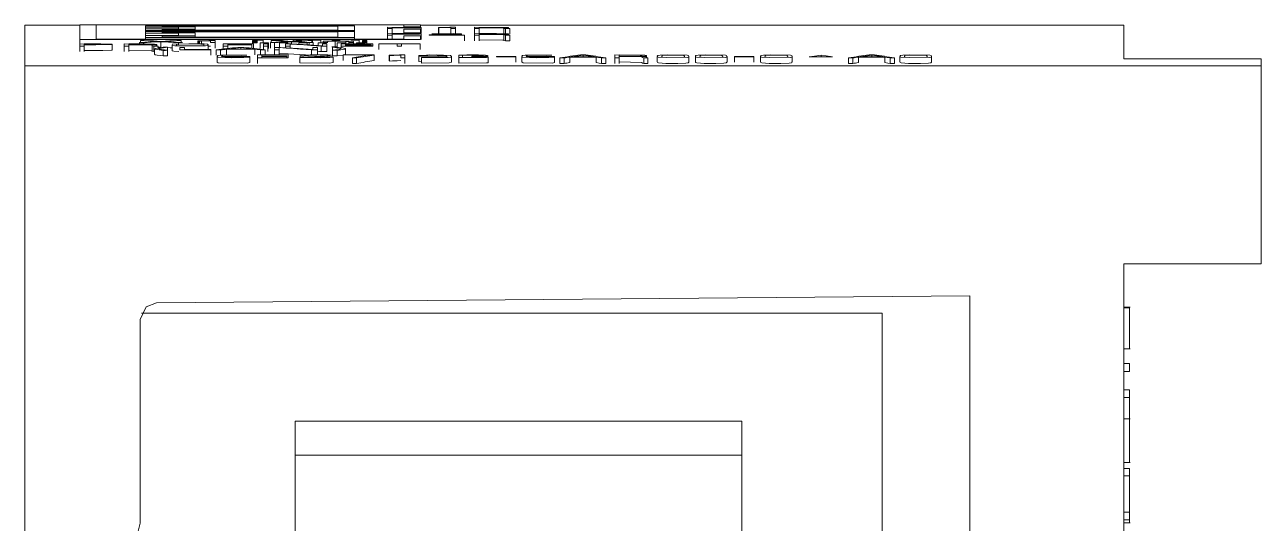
# Model space of a CAD drawing. Header units: millimetres. Extents: x 0 to 420, y 0 to 297.
# Drawn here: x 71.94 to 94.44, y 253 to 262.07 of the extents above; entities that cross this region are included whole.
import ezdxf

# ---------------------------------------------------------------- set-up
doc = ezdxf.new("R2010")
doc.units = ezdxf.units.MM
doc.layers.add('1', color=7, linetype='Continuous')

msp = doc.modelspace()

# ---------------------------------------------------------------- linework, layer by layer
at = {"layer": '1', "color": 7, "linetype": 'Continuous', "lineweight": 13}
for p, q in [((71.93505, 262.060062), (71.93505, 261.31967)), ((72.935362, 262.060062), (71.93505, 262.060062)), ((72.935298, 262.069394), (79.135298, 262.069394)), ((72.935298, 261.79936), (72.935298, 262.069394)), ((73.235298, 262.064669), (73.235298, 261.808603)), ((78.835298, 262.064669), (73.235298, 262.064669)), ((77.93505, 262.049092), (74.13505, 262.049092)), ((74.13505, 262.049092), (74.13505, 262.024664)), ((74.13505, 262.024664), (74.13505, 261.994673)), ((74.13505, 262.024664), (74.73505, 262.024664)), ((74.73505, 261.994674), (74.13505, 261.994674)), ((74.13505, 261.96512), (74.13505, 261.994673)), ((74.13505, 261.96512), (77.93505, 261.96512)), ((74.13505, 261.946461), (74.13505, 261.96512)), ((77.93505, 261.946461), (74.13505, 261.946461)), ((74.13505, 261.946461), (74.13505, 261.913041)), ((74.13505, 261.913041), (74.73505, 261.913041)), ((74.13505, 261.873061), (74.13505, 261.913041)), ((74.43505, 262.043873), (74.43505, 262.030302)), ((77.63505, 262.043873), (74.43505, 262.043873)), ((74.43505, 262.030302), (75.03505, 262.030302)), ((74.43505, 261.988316), (74.43505, 261.971897)), ((75.03505, 261.988316), (74.43505, 261.988316)), ((74.43505, 261.971897), (77.63505, 261.971897)), ((74.43505, 261.939244), (74.43505, 261.920678)), ((77.63505, 261.939244), (74.43505, 261.939244)), ((74.43505, 261.920678), (75.03505, 261.920678)), ((74.73505, 262.024664), (74.73505, 261.994674)), ((74.73505, 261.913041), (74.73505, 261.873061)), ((75.03505, 262.030302), (75.03505, 261.988316)), ((75.03505, 261.988316), (75.03505, 261.971897)), ((75.03505, 261.920678), (75.03505, 261.864705)), ((77.63505, 261.971897), (77.63505, 262.043873)), ((77.63505, 261.843291), (77.63505, 261.939244)), ((77.93505, 261.96512), (77.93505, 262.049092)), ((77.93505, 261.946461), (77.93505, 261.96512)), ((77.93505, 261.834516), (77.93505, 261.946461)), ((78.53505, 262.022554), (78.53505, 261.998618)), ((78.53505, 261.998618), (78.53505, 261.91016)), ((78.53505, 261.998618), (78.619932, 261.998618)), ((78.53505, 261.910158), (78.53505, 261.878225)), ((78.619932, 262.0123), (78.619932, 262.020924)), ((78.619932, 261.998618), (78.619932, 262.01061)), ((78.619932, 261.998618), (78.619932, 261.907963)), ((78.619932, 261.896399), (78.619932, 261.907963)), ((78.835298, 262.031962), (78.835298, 262.064669)), ((79.135298, 262.031962), (78.835298, 262.031962)), ((78.835298, 261.922898), (78.835298, 261.988079)), ((78.835298, 261.988079), (79.135298, 261.988079)), ((79.135298, 261.922898), (78.835298, 261.922898)), ((79.135298, 262.069394), (79.135298, 262.031962)), ((79.135298, 261.988079), (79.135298, 261.922898)), ((91.93505, 262.060062), (79.135362, 262.060062)), ((79.150837, 261.916521), (79.150837, 262.016496)), ((79.150837, 261.802042), (79.150837, 261.902014)), ((79.415493, 261.905324), (79.415493, 261.880501)), ((79.466872, 262.018419), (79.466872, 261.918447)), ((79.472082, 262.016693), (79.472082, 261.91672)), ((79.77333, 262.022427), (79.668475, 262.022427)), ((79.690112, 262.020443), (79.690112, 261.998583)), ((79.690112, 261.998583), (79.690112, 261.898611)), ((79.690112, 261.998583), (79.77333, 261.998583)), ((79.77333, 261.998583), (79.77333, 262.022427)), ((79.77333, 261.998583), (79.77333, 261.898611)), ((79.884843, 261.880501), (79.884843, 261.902778)), ((80.12118, 262.022554), (80.12118, 261.998618)), ((80.12118, 261.998618), (80.12118, 261.91016)), ((80.12118, 261.998618), (80.206062, 261.998618)), ((80.12118, 261.910158), (80.12118, 261.878225)), ((80.206062, 262.012333), (80.206062, 262.020924)), ((80.206062, 261.998618), (80.206062, 262.010643)), ((80.206062, 261.998618), (80.206062, 261.907963)), ((80.206062, 261.896443), (80.206062, 261.907963)), ((80.650418, 262.002263), (80.650418, 261.902295)), ((80.683732, 261.998445), (80.683732, 261.898473)), ((80.735545, 262.00192), (80.735545, 262.004066)), ((80.736999, 262.001763), (80.736999, 262.016553)), ((80.736999, 261.882387), (80.736999, 261.90209)), ((80.761957, 261.999066), (80.761957, 261.899094)), ((91.93505, 262.060062), (91.93505, 261.447054)), ((72.935298, 261.79936), (72.935298, 261.699386)), ((79.135298, 261.79936), (72.935298, 261.79936)), ((72.937751, 261.722698), (72.937751, 261.680766)), ((72.937751, 261.680766), (72.937751, 261.580826)), ((72.937751, 261.680766), (73.019238, 261.680766)), ((73.019238, 261.704556), (73.019238, 261.719795)), ((73.019238, 261.680766), (73.019238, 261.701594)), ((73.019238, 261.680766), (73.019238, 261.580826)), ((73.235298, 261.808603), (78.835298, 261.808603)), ((73.528953, 261.612003), (73.528953, 261.711944)), ((73.746229, 261.722698), (73.746229, 261.680766)), ((73.746229, 261.680766), (73.827715, 261.680766)), ((73.746229, 261.680766), (73.746229, 261.580826)), ((73.827715, 261.704614), (73.827715, 261.719795)), ((73.827715, 261.680766), (73.827715, 261.701652)), ((73.827715, 261.680766), (73.827715, 261.580826)), ((74.026026, 261.743921), (74.026026, 261.722659)), ((74.039438, 261.781526), (74.039438, 261.744704)), ((74.099179, 261.742529), (74.099179, 261.722263)), ((74.73505, 261.873061), (74.13505, 261.873061)), ((74.13505, 261.873061), (74.13505, 261.834516)), ((74.13505, 261.834516), (74.13505, 261.808601)), ((74.13505, 261.834516), (77.93505, 261.834516)), ((74.25429, 261.687095), (74.25429, 261.587155)), ((74.286279, 261.680469), (74.286279, 261.580529)), ((74.336048, 261.686374), (74.336048, 261.690228)), ((74.337245, 261.686145), (74.337245, 261.712061)), ((74.361374, 261.681539), (74.361374, 261.631413)), ((74.412209, 261.760721), (74.412209, 261.66078)), ((74.43505, 261.864705), (74.43505, 261.843291)), ((75.03505, 261.864705), (74.43505, 261.864705)), ((74.43505, 261.843291), (77.63505, 261.843291)), ((74.615012, 261.696853), (74.615012, 261.596924)), ((74.73164, 261.742529), (74.73164, 261.701603)), ((74.780103, 261.781526), (74.780103, 261.745347)), ((75.03505, 261.864705), (75.03505, 261.843291)), ((75.084599, 261.775203), (75.084599, 261.721807)), ((75.094657, 261.775311), (75.094657, 261.721661)), ((75.099839, 261.772591), (75.099839, 261.721585)), ((75.117213, 261.772699), (75.117213, 261.721334)), ((75.15135, 261.773414), (75.15135, 261.720327)), ((75.191766, 261.706542), (75.191766, 261.701133)), ((75.275213, 261.615469), (75.275213, 261.709021)), ((75.296131, 261.782059), (75.400982, 261.782059)), ((75.317771, 261.743149), (75.317771, 261.77877)), ((75.400982, 261.743149), (75.317771, 261.743149)), ((75.400982, 261.782059), (75.400982, 261.743149)), ((75.400982, 261.743149), (75.400982, 261.643209)), ((75.548525, 261.722698), (76.096564, 261.722698)), ((75.548525, 261.680885), (75.548525, 261.722698)), ((75.548525, 261.680885), (75.548525, 261.627892)), ((75.630012, 261.680885), (75.548525, 261.680885)), ((75.630012, 261.719795), (75.630012, 261.704614)), ((76.096564, 261.719795), (75.630012, 261.719795)), ((75.630012, 261.704614), (76.067804, 261.704614)), ((75.630012, 261.70171), (75.630012, 261.680885)), ((76.067804, 261.70171), (75.630012, 261.70171)), ((75.630012, 261.680885), (75.630012, 261.636982)), ((76.067804, 261.704614), (76.067804, 261.70171)), ((76.067804, 261.70171), (76.067804, 261.640563)), ((76.081721, 261.775885), (76.081721, 261.780673)), ((76.081721, 261.780673), (76.161721, 261.780673)), ((76.161721, 261.775885), (76.081721, 261.775885)), ((76.081721, 261.769455), (76.081721, 261.775885)), ((76.081721, 261.764597), (76.081721, 261.769455)), ((76.081721, 261.769455), (76.161721, 261.769455)), ((76.081721, 261.764597), (76.081721, 261.758073)), ((76.161721, 261.764597), (76.081721, 261.764597)), ((76.081721, 261.758073), (76.161721, 261.758073)), ((76.081721, 261.753146), (76.081721, 261.758073)), ((76.081721, 261.753146), (76.081721, 261.746528)), ((76.161721, 261.753146), (76.081721, 261.753146)), ((76.081721, 261.746528), (76.161721, 261.746528)), ((76.081721, 261.741531), (76.081721, 261.746528)), ((76.081721, 261.741531), (76.081721, 261.722698)), ((76.161721, 261.741531), (76.081721, 261.741531)), ((76.096564, 261.722698), (76.096564, 261.719795)), ((76.096564, 261.719795), (76.096564, 261.637292)), ((76.121721, 261.78827), (76.121721, 261.785746)), ((76.271721, 261.78827), (76.121721, 261.78827)), ((76.121721, 261.785746), (76.121721, 261.780671)), ((76.121721, 261.785746), (76.271721, 261.785746)), ((76.161721, 261.780673), (76.161721, 261.775885)), ((76.161721, 261.769455), (76.161721, 261.775885)), ((76.161721, 261.769455), (76.161721, 261.764597)), ((76.161721, 261.764597), (76.161721, 261.758073)), ((76.161721, 261.753146), (76.161721, 261.758073)), ((76.161721, 261.753146), (76.161721, 261.746528)), ((76.161721, 261.741531), (76.161721, 261.746528)), ((76.221721, 261.739523), (76.221721, 261.736839)), ((76.371721, 261.739523), (76.221721, 261.739523)), ((76.221721, 261.736839), (76.221721, 261.636898)), ((76.221721, 261.736839), (76.371721, 261.736839)), ((76.271721, 261.785746), (76.271721, 261.78827)), ((76.271721, 261.785746), (76.271721, 261.739522)), ((76.277113, 261.722585), (76.357003, 261.722585)), ((76.277113, 261.680766), (76.277113, 261.722585)), ((76.277113, 261.680766), (76.277113, 261.616523)), ((76.357003, 261.680766), (76.277113, 261.680766)), ((76.357003, 261.722585), (76.357003, 261.680766)), ((76.357003, 261.680766), (76.357003, 261.580826)), ((76.371721, 261.736839), (76.371721, 261.739523)), ((76.371721, 261.736839), (76.371721, 261.636898)), ((76.404386, 261.743921), (76.404386, 261.643981)), ((76.417797, 261.781526), (76.417797, 261.744704)), ((76.471721, 261.78827), (76.471721, 261.785746)), ((76.621721, 261.78827), (76.471721, 261.78827)), ((76.471721, 261.785746), (76.471721, 261.78252)), ((76.471721, 261.785746), (76.621721, 261.785746)), ((76.477538, 261.742529), (76.477538, 261.642588)), ((76.571721, 261.739523), (76.571721, 261.736839)), ((76.721721, 261.739523), (76.571721, 261.739523)), ((76.571721, 261.736839), (76.571721, 261.657125)), ((76.571721, 261.736839), (76.721721, 261.736839)), ((76.621721, 261.785746), (76.621721, 261.78827)), ((76.621721, 261.785746), (76.621721, 261.775516)), ((76.68295, 261.680766), (76.68295, 261.722698)), ((76.68295, 261.722698), (76.786806, 261.722698)), ((76.68295, 261.680766), (76.68295, 261.650761)), ((76.762839, 261.680766), (76.68295, 261.680766)), ((76.721721, 261.736839), (76.721721, 261.739523)), ((76.721721, 261.736839), (76.721721, 261.722697)), ((76.762839, 261.718083), (76.762839, 261.680766)), ((76.762839, 261.680766), (76.762839, 261.645416)), ((76.790568, 261.760721), (76.790568, 261.722453)), ((76.821721, 261.78827), (76.821721, 261.785746)), ((76.971721, 261.78827), (76.821721, 261.78827)), ((76.821721, 261.785746), (76.971721, 261.785746)), ((76.821721, 261.785746), (76.821721, 261.768071)), ((76.921721, 261.739523), (76.921721, 261.736839)), ((77.071721, 261.739523), (76.921721, 261.739523)), ((76.921721, 261.736839), (76.921721, 261.713946)), ((76.921721, 261.736839), (77.071721, 261.736839)), ((76.971721, 261.785746), (76.971721, 261.78827)), ((76.971721, 261.785746), (76.971721, 261.776569)), ((77.071721, 261.736839), (77.071721, 261.739523)), ((77.071721, 261.736839), (77.071721, 261.704143)), ((77.109999, 261.742529), (77.109999, 261.701623)), ((77.158462, 261.781526), (77.158462, 261.745347)), ((77.171721, 261.78827), (77.171721, 261.785746)), ((77.321721, 261.78827), (77.171721, 261.78827)), ((77.171721, 261.785746), (77.171721, 261.744591)), ((77.171721, 261.785746), (77.321721, 261.785746)), ((77.183456, 261.743921), (77.183456, 261.696787)), ((77.271721, 261.739523), (77.271721, 261.736839)), ((77.421721, 261.739523), (77.271721, 261.739523)), ((77.271721, 261.736839), (77.271721, 261.690943)), ((77.271721, 261.736839), (77.421721, 261.736839)), ((77.321721, 261.785746), (77.321721, 261.78827)), ((77.321721, 261.785746), (77.321721, 261.739522)), ((77.331649, 261.680766), (77.331649, 261.580826)), ((77.432309, 261.680766), (77.331649, 261.680766)), ((77.350822, 261.722698), (77.432309, 261.722698)), ((77.350822, 261.685691), (77.350822, 261.722698)), ((77.364812, 261.7432), (77.364812, 261.770766)), ((77.364812, 261.770766), (77.449852, 261.770766)), ((77.364812, 261.7432), (77.364812, 261.739522)), ((77.449852, 261.7432), (77.364812, 261.7432)), ((77.421721, 261.736839), (77.421721, 261.739523)), ((77.421721, 261.736839), (77.421721, 261.722697)), ((77.432309, 261.722698), (77.432309, 261.680766)), ((77.432309, 261.680766), (77.432309, 261.580826)), ((77.449852, 261.770766), (77.449852, 261.768188)), ((77.521721, 261.78827), (77.521721, 261.785746)), ((77.671721, 261.78827), (77.521721, 261.78827)), ((77.521721, 261.785746), (77.671721, 261.785746)), ((77.581221, 261.767833), (77.581221, 261.667892)), ((77.621721, 261.739523), (77.621721, 261.736839)), ((77.771721, 261.739523), (77.621721, 261.739523)), ((77.621721, 261.736839), (77.771721, 261.736839)), ((77.621721, 261.736839), (77.621721, 261.636898)), ((77.671721, 261.785746), (77.671721, 261.78827)), ((77.694345, 261.680885), (77.694345, 261.722698)), ((77.694345, 261.722698), (78.267948, 261.722698)), ((77.694345, 261.680885), (77.694345, 261.634288)), ((78.267948, 261.680885), (77.694345, 261.680885)), ((77.771721, 261.736839), (77.771721, 261.739523)), ((77.771721, 261.736839), (77.771721, 261.722697)), ((77.774234, 261.719795), (77.774234, 261.704614)), ((78.267948, 261.719795), (77.774234, 261.719795)), ((77.774234, 261.704614), (78.237591, 261.704614)), ((77.774234, 261.70171), (77.774234, 261.683855)), ((78.237591, 261.70171), (77.774234, 261.70171)), ((77.774234, 261.683855), (78.267948, 261.683855)), ((77.775684, 261.766668), (77.775684, 261.722698)), ((77.832376, 261.7432), (77.832376, 261.722698)), ((77.917416, 261.7432), (77.832376, 261.7432)), ((78.021721, 261.78827), (77.871721, 261.78827)), ((77.871721, 261.78827), (77.871721, 261.785746)), ((77.871721, 261.785746), (78.021721, 261.785746)), ((77.917416, 261.7432), (77.917416, 261.722698)), ((77.93505, 261.834516), (77.93505, 261.808601)), ((77.971721, 261.739523), (77.971721, 261.736839)), ((78.121721, 261.739523), (77.971721, 261.739523)), ((77.971721, 261.736839), (77.971721, 261.722697)), ((77.971721, 261.736839), (78.121721, 261.736839)), ((78.021721, 261.785746), (78.021721, 261.78827)), ((78.021721, 261.785746), (78.021721, 261.739522)), ((78.161721, 261.783848), (78.081721, 261.783848)), ((78.081721, 261.783848), (78.081721, 261.77908)), ((78.081721, 261.77908), (78.161721, 261.77908)), ((78.081721, 261.772677), (78.081721, 261.77908)), ((78.081721, 261.772677), (78.081721, 261.767839)), ((78.161721, 261.772677), (78.081721, 261.772677)), ((78.081721, 261.767839), (78.161721, 261.767839)), ((78.081721, 261.761342), (78.081721, 261.767839)), ((78.161721, 261.761342), (78.081721, 261.761342)), ((78.081721, 261.761342), (78.081721, 261.756434)), ((78.081721, 261.756434), (78.081721, 261.749843)), ((78.081721, 261.756434), (78.161721, 261.756434)), ((78.161721, 261.749844), (78.081721, 261.749844)), ((78.081721, 261.744866), (78.081721, 261.749843)), ((78.081721, 261.744866), (78.081721, 261.739522)), ((78.081721, 261.744866), (78.161721, 261.744866)), ((78.121721, 261.736839), (78.121721, 261.739523)), ((78.121721, 261.736839), (78.121721, 261.722697)), ((78.161721, 261.77908), (78.161721, 261.783848)), ((78.161721, 261.772677), (78.161721, 261.77908)), ((78.161721, 261.767839), (78.161721, 261.772677)), ((78.161721, 261.761342), (78.161721, 261.767839)), ((78.161721, 261.756434), (78.161721, 261.761342)), ((78.161721, 261.756434), (78.161721, 261.749843)), ((78.161721, 261.744866), (78.161721, 261.749843)), ((78.161721, 261.744866), (78.161721, 261.722698)), ((78.237591, 261.704614), (78.237591, 261.70171)), ((78.237591, 261.70171), (78.237591, 261.683854)), ((78.267948, 261.722698), (78.267948, 261.719795)), ((78.267948, 261.719795), (78.267948, 261.683854)), ((78.267948, 261.680885), (78.267948, 261.683854)), ((78.379793, 261.719738), (78.379793, 261.722641)), ((78.379793, 261.722641), (79.132348, 261.722641)), ((78.379793, 261.719738), (78.379793, 261.619798)), ((78.708936, 261.719738), (78.379793, 261.719738)), ((78.53505, 261.878225), (78.53505, 261.808604)), ((78.53505, 261.878225), (78.619932, 261.878225)), ((78.619932, 261.878225), (78.619932, 261.894144)), ((78.619932, 261.878225), (78.619932, 261.808604)), ((78.708936, 261.680766), (78.708936, 261.719738)), ((78.790423, 261.680766), (78.708936, 261.680766)), ((78.790423, 261.719738), (78.790423, 261.680766)), ((79.132348, 261.719738), (78.790423, 261.719738)), ((78.835298, 261.864354), (79.135298, 261.864354)), ((78.835298, 261.808603), (78.835298, 261.864354)), ((79.132348, 261.722641), (79.132348, 261.719738)), ((79.132348, 261.719738), (79.132348, 261.619798)), ((79.135298, 261.864354), (79.135298, 261.79936)), ((79.29566, 261.882407), (79.29566, 261.878225)), ((79.29566, 261.878225), (79.934772, 261.878225)), ((79.378878, 261.880502), (79.378878, 261.881591)), ((79.934772, 261.880502), (79.378878, 261.880502)), ((79.934772, 261.878225), (79.934772, 261.880502)), ((79.934772, 261.878225), (79.934772, 261.778253)), ((80.12118, 261.878225), (80.12118, 261.778253)), ((80.12118, 261.878225), (80.206062, 261.878225)), ((80.206062, 261.878225), (80.206062, 261.894188)), ((80.206062, 261.878225), (80.206062, 261.778253)), ((80.650418, 261.883053), (80.650418, 261.783082)), ((80.683732, 261.877997), (80.683732, 261.778025)), ((80.735545, 261.882595), (80.735545, 261.885441)), ((80.761957, 261.878818), (80.761957, 261.778846)), ((74.297576, 261.631477), (74.297576, 261.53155)), ((74.452248, 261.602585), (74.452248, 261.502658)), ((74.532137, 261.603611), (74.532137, 261.503684)), ((74.535466, 261.659013), (74.535466, 261.559086)), ((74.760154, 261.657064), (74.845036, 261.657064)), ((74.760154, 261.61223), (74.760154, 261.657064)), ((75.321041, 261.61223), (74.760154, 261.61223)), ((74.845036, 261.657064), (74.845036, 261.615469)), ((74.845036, 261.615469), (75.321041, 261.615469)), ((75.321041, 261.615469), (75.321041, 261.61223)), ((75.321041, 261.61223), (75.321041, 261.512304)), ((75.41591, 261.612929), (75.41591, 261.513003)), ((75.434552, 261.494037), (75.434552, 261.394128)), ((75.495799, 261.611912), (75.495799, 261.511986)), ((75.605646, 261.624247), (75.605646, 261.524321)), ((76.119932, 261.624247), (75.605646, 261.624247)), ((75.63394, 261.62745), (76.091638, 261.62745)), ((75.81369, 261.657186), (75.920209, 261.657186)), ((75.86695, 261.653279), (75.86695, 261.62745)), ((76.028742, 261.383264), (76.028742, 261.483185)), ((76.119932, 261.624247), (76.119932, 261.524321)), ((76.173156, 261.464534), (76.173156, 261.523344)), ((76.173156, 261.523344), (76.731009, 261.523344)), ((76.173156, 261.464534), (76.173156, 261.364629)), ((76.731009, 261.464534), (76.173156, 261.464534)), ((76.22645, 261.611912), (76.22645, 261.523345)), ((76.250852, 261.519258), (76.250852, 261.497898)), ((76.731009, 261.519258), (76.250852, 261.519258)), ((76.250852, 261.497898), (76.701485, 261.497898)), ((76.250852, 261.493813), (76.250852, 261.468707)), ((76.701485, 261.493813), (76.250852, 261.493813)), ((76.250852, 261.468707), (76.731009, 261.468707)), ((76.308004, 261.612929), (76.308004, 261.523344)), ((76.477538, 261.642588), (76.479435, 261.6427)), ((76.479432, 261.61223), (76.479432, 261.657125)), ((76.479432, 261.657125), (76.587616, 261.657125)), ((76.479432, 261.61223), (76.479432, 261.523344)), ((76.56265, 261.61223), (76.479432, 261.61223)), ((76.56265, 261.652177), (76.56265, 261.61223)), ((76.56265, 261.61223), (76.56265, 261.523344)), ((76.701485, 261.497898), (76.701485, 261.493813)), ((76.701485, 261.493813), (76.701485, 261.468706)), ((76.731009, 261.523344), (76.731009, 261.519258)), ((76.731009, 261.519258), (76.731009, 261.468708)), ((76.731009, 261.468707), (76.731009, 261.464534)), ((76.939233, 261.475442), (76.939233, 261.375538)), ((76.943888, 261.508326), (76.943888, 261.475512)), ((77.260015, 261.61223), (77.155161, 261.61223)), ((77.155161, 261.61223), (77.155161, 261.512304)), ((77.175133, 261.657125), (77.260015, 261.657125)), ((77.175133, 261.617496), (77.175133, 261.657125)), ((77.260015, 261.657125), (77.260015, 261.61223)), ((77.260015, 261.61223), (77.260015, 261.512304)), ((77.331649, 261.580826), (77.432309, 261.580826)), ((77.441146, 261.511612), (77.441146, 261.481129)), ((77.537082, 261.659193), (77.537082, 261.559266)), ((77.537962, 261.603931), (77.537962, 261.504005)), ((77.546812, 261.381492), (77.546812, 261.481395)), ((77.619516, 261.602905), (77.619516, 261.502979)), ((77.731727, 261.519338), (77.731727, 261.523424)), ((77.731727, 261.523424), (78.291134, 261.523424)), ((77.731727, 261.519338), (77.731727, 261.419433)), ((78.213438, 261.519338), (77.731727, 261.519338)), ((77.772667, 261.531797), (77.772667, 261.631734)), ((77.897995, 261.465453), (77.897995, 261.365549)), ((77.972583, 261.464116), (77.972583, 261.364211)), ((78.213438, 261.518214), (78.213438, 261.519338)), ((78.291134, 261.523424), (78.291134, 261.517572)), ((78.291134, 261.517572), (78.291134, 261.417667)), ((78.567527, 261.513001), (78.567527, 261.413096)), ((78.572391, 261.508703), (78.572391, 261.408798)), ((78.853649, 261.523024), (78.755753, 261.523024)), ((78.775953, 261.518054), (78.775953, 261.464283)), ((78.775953, 261.464283), (78.853649, 261.464283)), ((78.853649, 261.464283), (78.853649, 261.523024)), ((78.853649, 261.464283), (78.853649, 261.364378)), ((79.103599, 261.504354), (79.103599, 261.404453)), ((79.153553, 261.471705), (79.153553, 261.3718)), ((79.697595, 261.395446), (79.697595, 261.495349)), ((79.831057, 261.516607), (79.831057, 261.471538)), ((79.831057, 261.371634), (79.831057, 261.471538)), ((79.902537, 261.514756), (79.902537, 261.473283)), ((80.068805, 261.497164), (80.068805, 261.468316)), ((80.073467, 261.493077), (80.073467, 261.468307)), ((80.370288, 261.382437), (80.370288, 261.482341)), ((80.516331, 261.485112), (80.516331, 261.489306)), ((80.516331, 261.489306), (80.870622, 261.489306)), ((80.870622, 261.485112), (80.516331, 261.485112)), ((80.870622, 261.489306), (80.870622, 261.485112)), ((80.870622, 261.485112), (80.870622, 261.385208)), ((80.982006, 261.494037), (80.982006, 261.394128)), ((81.576196, 261.383264), (81.576196, 261.483185)), ((81.673993, 261.465286), (81.673993, 261.365381)), ((81.748581, 261.463948), (81.748581, 261.364044)), ((82.331296, 261.480162), (81.851139, 261.480162)), ((81.851139, 261.480162), (81.851139, 261.380257)), ((81.877555, 261.484371), (82.30488, 261.484371)), ((82.045377, 261.523424), (82.144827, 261.523424)), ((82.095102, 261.518295), (82.095102, 261.484369)), ((82.331296, 261.480162), (82.331296, 261.380257)), ((82.430747, 261.463948), (82.430747, 261.364044)), ((82.506888, 261.465286), (82.506888, 261.365381)), ((82.673156, 261.523344), (82.673156, 261.464367)), ((82.673156, 261.464367), (82.673156, 261.364462)), ((82.673156, 261.464367), (82.752406, 261.464367)), ((82.752406, 261.497898), (82.752406, 261.519258)), ((82.752406, 261.464367), (82.752406, 261.493732)), ((82.752406, 261.464367), (82.752406, 261.364462)), ((83.198377, 261.463948), (83.198377, 261.364044)), ((83.247997, 261.47316), (83.247997, 261.508365)), ((83.271411, 261.465453), (83.271411, 261.365549)), ((83.445146, 261.492744), (83.445146, 261.392848)), ((84.018952, 261.391253), (84.018952, 261.491158)), ((84.139743, 261.492744), (84.139743, 261.392848)), ((84.713549, 261.391253), (84.713549, 261.491158)), ((84.847075, 261.485112), (84.847075, 261.489306)), ((84.847075, 261.489306), (85.201366, 261.489306)), ((84.847075, 261.485112), (84.847075, 261.385208)), ((85.201366, 261.485112), (84.847075, 261.485112)), ((85.201366, 261.489306), (85.201366, 261.485112)), ((85.201366, 261.485112), (85.201366, 261.385208)), ((85.323822, 261.492744), (85.323822, 261.392848)), ((85.897627, 261.391253), (85.897627, 261.491158)), ((86.208299, 261.484371), (86.635623, 261.484371)), ((86.425846, 261.518295), (86.425846, 261.484369)), ((86.926204, 261.465286), (86.926204, 261.365381)), ((87.000792, 261.463948), (87.000792, 261.364044)), ((87.10335, 261.480162), (87.10335, 261.380257)), ((87.583508, 261.480162), (87.10335, 261.480162)), ((87.129766, 261.484371), (87.557091, 261.484371)), ((87.297589, 261.523424), (87.397039, 261.523424)), ((87.347314, 261.518295), (87.347314, 261.484369)), ((87.583508, 261.480162), (87.583508, 261.380257)), ((87.682958, 261.463948), (87.682958, 261.364044)), ((87.759099, 261.465286), (87.759099, 261.365381)), ((87.861355, 261.492744), (87.861355, 261.392848)), ((88.43516, 261.391253), (88.43516, 261.491158)), ((94.43505, 261.31967), (71.93505, 261.31967)), ((71.93505, 261.31967), (71.93505, 225.060062)), ((94.43505, 261.447054), (91.93505, 261.447054)), ((94.43505, 261.447054), (94.43505, 261.31967)), ((94.43505, 261.31967), (94.43505, 257.71967)), ((94.43505, 257.71967), (91.93505, 257.71967)), ((91.93505, 257.71967), (91.93505, 225.060062)), ((74.332432, 257.006446), (89.13505, 257.135627)), ((89.13505, 257.135627), (89.13505, 225.060062)), ((87.53505, 256.818739), (74.056854, 256.818739)), ((87.53505, 240.475647), (87.53505, 256.818739)), ((92.03505, 256.915499), (91.93505, 256.915499)), ((92.04755, 256.928935), (91.935052, 256.928935)), ((74.03505, 252.998737), (74.03505, 256.706458)), ((91.935052, 256.168635), (92.04755, 256.168635)), ((92.03505, 255.905023), (91.93505, 255.905023)), ((92.03505, 255.903693), (91.93505, 255.903693)), ((92.03505, 255.903693), (92.03505, 255.905023)), ((92.03505, 255.756214), (92.03505, 255.903693)), ((92.03505, 255.756214), (91.93505, 255.756214)), ((92.03505, 255.426139), (91.93505, 255.426139)), ((92.03505, 255.424809), (91.93505, 255.424809)), ((92.03505, 255.424809), (92.03505, 255.426139)), ((92.03505, 255.284417), (92.03505, 255.424809)), ((92.03505, 255.284417), (91.93505, 255.284417)), ((76.85435, 254.855034), (76.85435, 252.701293)), ((84.98235, 254.855034), (76.85435, 254.855034)), ((84.98235, 242.439352), (84.98235, 254.855034)), ((92.04755, 254.896277), (91.935052, 254.896277)), ((76.85435, 254.235401), (84.98235, 254.235401)), ((91.935052, 254.103686), (92.04755, 254.103686)), ((92.03505, 253.994231), (91.93505, 253.994231)), ((92.03505, 253.859701), (91.93505, 253.859701)), ((92.03505, 253.858372), (91.93505, 253.858372)), ((92.03505, 253.859703), (92.03505, 253.994231)), ((92.03505, 253.858372), (92.03505, 253.859701)), ((92.03505, 253.199611), (92.03505, 253.858372)), ((92.03505, 253.199611), (91.93505, 253.199611)), ((92.03505, 253.056374), (92.03505, 253.19961)), ((92.03505, 253.056374), (91.93505, 253.056374)), ((92.04755, 253.003989), (91.935052, 253.003989)), ((92.03505, 253.003987), (92.03505, 253.056374))]:
    msp.add_line(p, q, dxfattribs=at)
for points in [[(78.619932, 262.01061), (79.118424, 262.013849), (79.14883, 262.015812), (79.150337, 262.016154), (79.150713, 262.016326), (79.150837, 262.016497), (79.150782, 262.016611), (79.150617, 262.016725), (79.149962, 262.016952), (79.147363, 262.017402), (78.53505, 262.022554)], [(78.619932, 261.894144), (79.118423, 261.89847), (79.14883, 261.901097), (79.150337, 261.901557), (79.150713, 261.901787), (79.150837, 261.902017), (79.150617, 261.902322), (79.149962, 261.902626), (79.147363, 261.903229), (78.53505, 261.910158)], [(78.619932, 262.020924), (78.930732, 262.020462), (79.035378, 262.018696), (79.058838, 262.017585), (79.063989, 262.01706), (79.065213, 262.016827), (79.065728, 262.016644), (79.065834, 262.016556), (79.06585, 262.016469), (79.06576, 262.016371), (79.065608, 262.016293), (79.064146, 262.015963), (79.062083, 262.015707), (79.056405, 262.01526), (78.904105, 262.012526), (78.619932, 262.0123)], [(78.619932, 261.907963), (78.930731, 261.90734), (79.035378, 261.904967), (79.058838, 261.903475), (79.063989, 261.902771), (79.065213, 261.902459), (79.065728, 261.902212), (79.065834, 261.902095), (79.06585, 261.901978), (79.06576, 261.901847), (79.065608, 261.901743), (79.064146, 261.9013), (79.062083, 261.900957), (79.056405, 261.900358), (78.904105, 261.896701), (78.619932, 261.896399)], [(79.150837, 261.91653), (79.150791, 261.916419), (79.150643, 261.916309), (79.150035, 261.916089), (79.137444, 261.914781)], [(79.415493, 261.905324), (79.736484, 261.90707), (79.800217, 261.903434), (79.800875, 261.90309), (79.80098, 261.902832), (79.800559, 261.902446), (79.799495, 261.902063), (79.787067, 261.900267), (79.29566, 261.882407)], [(79.378878, 261.881591), (79.876237, 261.900416), (79.883429, 261.901826), (79.884563, 261.90236), (79.884806, 261.902628), (79.884819, 261.902897), (79.88336, 261.903698), (79.879577, 261.904489), (79.86454, 261.906037), (79.340598, 261.90632)], [(79.415493, 261.905324), (79.373552, 261.905882), (79.340598, 261.90632)], [(79.668475, 262.022427), (79.55895, 262.020124), (79.466872, 262.018419)], [(79.472082, 262.016693), (79.469165, 262.017661), (79.466872, 262.018419)], [(79.472082, 262.016693), (79.554676, 262.017736), (79.600844, 262.018621), (79.645778, 262.019528), (79.690112, 262.020443)], [(80.582206, 262.011473), (80.734304, 262.015772), (80.736283, 262.016153), (80.736795, 262.016343), (80.736991, 262.016532), (80.736946, 262.016658), (80.736761, 262.016784), (80.692433, 262.019651), (80.12118, 262.022554)], [(80.582206, 261.895295), (80.734304, 261.901045), (80.736283, 261.901555), (80.736795, 261.901809), (80.736991, 261.902063), (80.736946, 261.902232), (80.736761, 261.902401), (80.692432, 261.90625), (80.12118, 261.910158)], [(80.206062, 262.020924), (80.518409, 262.020454), (80.622435, 262.018681), (80.645648, 262.017567), (80.650506, 262.017043), (80.651594, 262.01681), (80.652006, 262.016626), (80.652066, 262.016539), (80.652054, 262.016473), (80.651992, 262.016407), (80.651721, 262.016275), (80.648101, 262.015691), (80.642451, 262.015243), (80.490503, 262.01252), (80.206062, 262.012333)], [(80.206062, 262.010643), (80.642173, 262.00682), (80.652289, 262.004809), (80.6526, 262.004471), (80.65263, 262.004133), (80.651603, 262.003228), (80.65043, 262.00232), (80.650442, 262.002169), (80.650553, 262.002018), (80.683732, 261.998445)], [(80.206062, 261.907963), (80.518409, 261.90733), (80.622435, 261.904947), (80.645648, 261.903451), (80.650506, 261.902748), (80.651594, 261.902436), (80.652006, 261.902189), (80.652066, 261.902072), (80.652039, 261.901954), (80.651721, 261.901719), (80.648101, 261.900935), (80.642451, 261.900336), (80.490503, 261.896694), (80.206062, 261.896443)], [(80.761957, 261.999066), (80.735141, 262.001545), (80.734248, 262.00197), (80.734091, 262.002183), (80.734091, 262.002396), (80.735083, 262.003355), (80.735486, 262.003834), (80.73549, 262.004311), (80.73478, 262.004946), (80.726063, 262.006836), (80.582206, 262.011473)], [(80.761957, 261.999066), (80.718151, 261.998719), (80.683732, 261.998445)], [(73.019238, 261.701594), (73.499352, 261.707392), (73.527132, 261.710776), (73.528508, 261.711365), (73.528845, 261.711659), (73.528953, 261.711952), (73.528747, 261.712342), (73.528144, 261.712731), (73.525761, 261.713506), (72.937751, 261.722698)], [(73.019238, 261.719795), (73.320006, 261.718951), (73.4188, 261.715788), (73.440809, 261.713867), (73.44562, 261.712964), (73.446772, 261.712564), (73.447271, 261.712248), (73.447412, 261.711949), (73.447278, 261.711696), (73.447008, 261.711498), (73.445847, 261.711046), (73.43134, 261.7091), (73.40911, 261.707709), (73.228089, 261.704591), (73.019238, 261.704556)], [(74.188814, 261.703105), (74.334404, 261.710583), (74.337213, 261.711894), (74.337246, 261.712112), (74.337155, 261.71233), (74.298004, 261.717326), (73.746229, 261.722698)], [(73.827715, 261.719795), (74.129147, 261.71895), (74.227774, 261.715788), (74.249607, 261.713859), (74.254295, 261.712957), (74.255385, 261.712557), (74.255832, 261.712242), (74.255923, 261.711942), (74.255747, 261.711689), (74.255446, 261.71149), (74.254227, 261.711038), (74.239846, 261.709088), (74.218084, 261.70769), (74.036712, 261.704623), (73.827715, 261.704614)], [(73.827715, 261.701652), (74.247839, 261.694708), (74.256133, 261.691639), (74.256531, 261.690869), (74.256438, 261.690097), (74.255231, 261.688552), (74.254409, 261.687519), (74.254308, 261.687004), (74.254547, 261.68649), (74.286279, 261.680469)], [(74.026026, 261.743921), (74.215148, 261.754939), (74.363746, 261.763492)], [(74.099179, 261.742529), (74.058213, 261.743309), (74.026026, 261.743921)], [(74.039438, 261.781526), (74.079379, 261.782263), (74.110761, 261.782842)], [(74.363746, 261.763492), (74.182134, 261.773643), (74.039438, 261.781526)], [(74.412209, 261.760721), (74.236911, 261.750583), (74.099179, 261.742529)], [(74.110761, 261.782842), (74.278548, 261.773564), (74.41038, 261.766194)], [(74.361374, 261.681539), (74.33562, 261.685806), (74.334719, 261.686537), (74.334546, 261.687272), (74.335859, 261.689473), (74.336012, 261.690571), (74.335363, 261.691668), (74.327212, 261.694936), (74.188814, 261.703105)], [(74.361374, 261.681539), (74.319321, 261.68094), (74.286279, 261.680469)], [(74.41038, 261.766194), (74.575435, 261.775561), (74.705122, 261.782842)], [(74.73164, 261.742529), (74.552759, 261.752766), (74.412209, 261.760721)], [(74.780103, 261.781526), (74.60105, 261.771446), (74.460367, 261.763432)], [(74.460367, 261.763432), (74.653417, 261.752564), (74.805097, 261.743921)], [(75.275213, 261.709035), (75.272961, 261.701904), (75.274668, 261.698318), (75.275558, 261.69652), (75.275069, 261.694718), (75.262877, 261.690681), (75.224232, 261.686855), (74.665116, 261.686278), (74.626599, 261.690122), (74.615465, 261.694159), (74.615012, 261.69687)], [(74.615539, 261.707515), (74.615676, 261.710141), (74.621278, 261.712752), (74.921776, 261.722864)], [(75.191775, 261.706545), (75.192826, 261.695609), (75.192808, 261.694578), (75.191909, 261.693546), (75.185293, 261.691488), (74.943727, 261.683436), (74.702491, 261.691213), (74.696815, 261.693314), (74.695698, 261.695413), (74.695591, 261.702838), (74.696661, 261.706529), (74.695514, 261.70837), (74.694956, 261.709289), (74.694997, 261.710206), (74.701646, 261.712632), (74.723964, 261.714982), (75.088892, 261.718546)], [(74.705122, 261.782842), (74.747112, 261.782105), (74.780103, 261.781526)], [(74.805097, 261.743921), (74.763961, 261.743142), (74.73164, 261.742529)], [(74.921776, 261.722864), (75.198489, 261.718784), (75.257801, 261.714502), (75.2695, 261.712449), (75.273944, 261.7108)], [(75.084599, 261.775203), (75.199913, 261.778699), (75.284548, 261.781633)], [(75.094657, 261.775311), (75.089025, 261.77525), (75.084599, 261.775203)], [(75.088892, 261.718546), (75.188758, 261.712245), (75.191742, 261.711021), (75.192474, 261.709787)], [(75.099839, 261.772591), (75.096937, 261.774115), (75.094657, 261.775311)], [(75.117213, 261.772699), (75.107595, 261.772617), (75.099839, 261.772591)], [(75.15135, 261.773414), (75.133023, 261.772971), (75.117213, 261.772699)], [(75.317771, 261.77877), (75.226675, 261.775706), (75.15135, 261.773414)], [(75.275235, 261.677379), (75.299109, 261.67819), (75.317771, 261.678829)], [(75.284548, 261.781633), (75.291034, 261.781871), (75.296131, 261.782059)], [(76.404386, 261.743921), (76.593507, 261.754939), (76.742105, 261.763492)], [(76.477538, 261.742529), (76.436573, 261.743309), (76.404386, 261.743921)], [(76.417797, 261.781526), (76.457738, 261.782263), (76.48912, 261.782842)], [(76.742105, 261.763492), (76.560493, 261.773643), (76.417797, 261.781526)], [(76.790568, 261.760721), (76.61527, 261.750583), (76.477538, 261.742529)], [(76.48912, 261.782842), (76.656907, 261.773564), (76.788739, 261.766194)], [(77.331649, 261.680766), (77.138266, 261.693624), (77.012861, 261.701845), (76.887883, 261.710001), (76.762839, 261.718083)], [(76.786806, 261.722698), (77.102107, 261.702149), (77.350822, 261.685691)], [(76.788739, 261.766194), (76.953794, 261.775561), (77.083481, 261.782842)], [(77.109999, 261.742529), (76.931118, 261.752766), (76.790568, 261.760721)], [(77.158462, 261.781526), (76.97941, 261.771446), (76.838726, 261.763432)], [(76.838726, 261.763432), (77.031776, 261.752564), (77.183456, 261.743921)], [(77.083481, 261.782842), (77.125471, 261.782105), (77.158462, 261.781526)], [(77.183456, 261.743921), (77.14232, 261.743142), (77.109999, 261.742529)], [(77.581221, 261.767833), (77.449952, 261.761614), (77.449606, 261.760946), (77.449754, 261.760278), (77.44986, 261.758939), (77.449852, 261.755358)], [(77.449852, 261.768188), (77.574115, 261.770638), (77.668167, 261.771018), (77.760192, 261.770298), (77.837253, 261.768503)], [(77.775684, 261.766668), (77.716583, 261.767925), (77.671938, 261.768261), (77.62594, 261.768212), (77.581221, 261.767833)], [(77.832376, 261.7432), (77.832349, 261.7612), (77.829203, 261.762672), (77.775684, 261.766668)], [(77.837253, 261.768503), (77.914619, 261.762739), (77.917127, 261.761532), (77.917511, 261.760626), (77.917425, 261.759718), (77.917416, 261.757899), (77.917416, 261.7432)], [(80.206062, 261.894188), (80.642173, 261.889096), (80.652289, 261.886424), (80.6526, 261.885976), (80.65263, 261.885527), (80.651603, 261.884327), (80.650644, 261.883525), (80.65043, 261.883124), (80.650553, 261.882724), (80.683732, 261.877997)], [(80.652651, 261.785717), (80.652445, 261.786277), (80.651781, 261.786836), (80.632424, 261.790124), (80.206062, 261.794216)], [(80.761957, 261.878818), (80.735141, 261.882096), (80.734248, 261.88266), (80.734091, 261.883225), (80.735389, 261.884919), (80.73549, 261.885764), (80.73478, 261.886607), (80.726063, 261.889117), (80.582206, 261.895295)], [(80.683732, 261.778025), (80.652542, 261.781792), (80.650945, 261.782435), (80.650548, 261.782759), (80.650425, 261.783083)], [(80.761957, 261.878818), (80.718151, 261.878359), (80.683732, 261.877997)], [(80.683732, 261.778025), (80.727538, 261.778485), (80.761957, 261.778846)], [(73.528953, 261.612015), (73.528787, 261.61165), (73.528267, 261.611285), (73.517524, 261.609117), (73.354968, 261.602676), (73.019238, 261.601654)], [(74.256553, 261.590695), (74.255684, 261.592115), (74.252716, 261.593529), (74.237534, 261.596293), (73.827715, 261.601712)], [(74.286279, 261.580529), (74.256324, 261.585467), (74.254797, 261.586309), (74.254302, 261.587155)], [(74.452248, 261.602585), (74.345948, 261.616896), (74.310425, 261.624123), (74.300847, 261.627783), (74.298402, 261.629627), (74.297576, 261.631477)], [(74.297576, 261.531558), (74.298374, 261.52973), (74.300759, 261.527906), (74.310187, 261.524266), (74.345663, 261.517016), (74.452248, 261.502658)], [(74.307442, 261.637821), (74.37644, 261.650365), (74.453912, 261.659925)], [(74.36137, 261.657853), (74.38984, 261.659494), (74.412209, 261.66078)], [(74.382279, 261.631352), (74.383069, 261.629598), (74.385469, 261.627847), (74.395007, 261.624354), (74.429709, 261.617393), (74.532137, 261.603611)], [(74.535466, 261.659013), (74.426575, 261.64498), (74.395392, 261.638606), (74.38714, 261.635745), (74.38342, 261.633468)], [(74.452248, 261.602585), (74.496986, 261.603159), (74.532137, 261.603611)], [(74.532137, 261.503684), (74.487399, 261.50311), (74.452248, 261.502658)], [(74.535466, 261.659013), (74.489796, 261.659523), (74.453912, 261.659925)], [(74.53547, 261.653809), (74.580011, 261.651274), (74.615008, 261.649278)], [(74.615012, 261.59693), (74.616471, 261.593196), (74.647396, 261.587699), (74.738107, 261.583022)], [(75.41591, 261.612929), (75.460647, 261.61236), (75.495799, 261.611912)], [(75.978918, 261.516446), (75.492275, 261.516955), (75.44627, 261.508452), (75.434891, 261.496711), (75.436049, 261.488818), (75.447282, 261.480917), (75.696862, 261.464007), (76.019893, 261.477192), (76.027495, 261.480744), (76.02866, 261.482529), (76.028525, 261.484316), (76.021933, 261.48905), (76.001163, 261.493696), (75.514299, 261.493977)], [(75.514299, 261.493977), (75.518677, 261.504036), (75.53783, 261.511478), (75.907438, 261.514515)], [(75.86695, 261.653279), (75.736305, 261.638896), (75.63394, 261.62745)], [(76.091638, 261.62745), (75.965362, 261.641988), (75.86695, 261.653279)], [(75.978918, 261.516446), (75.938889, 261.515365), (75.907438, 261.514515)], [(76.22645, 261.611912), (76.165654, 261.618823), (76.119932, 261.624247)], [(76.22645, 261.611912), (76.27212, 261.612482), (76.308004, 261.612929)], [(77.155161, 261.61223), (76.953719, 261.625982), (76.823095, 261.634781), (76.692907, 261.643517), (76.56265, 261.652177)], [(76.56265, 261.552251), (76.725717, 261.5414), (76.831125, 261.534315), (76.936979, 261.527192), (77.042505, 261.520014)], [(76.587616, 261.657125), (76.916064, 261.635106), (77.175133, 261.617496)], [(77.546811, 261.481386), (77.545809, 261.480045), (77.54285, 261.478712), (77.485429, 261.471117), (76.939233, 261.475442)], [(77.015375, 261.476603), (76.972736, 261.475953), (76.939233, 261.475442)], [(77.015375, 261.476603), (77.313572, 261.468979), (77.465218, 261.479728), (77.467371, 261.480946), (77.467566, 261.481402), (77.467401, 261.481858), (77.457278, 261.484553), (77.204648, 261.493939), (76.961514, 261.503668), (76.944738, 261.507125), (76.943884, 261.508309)], [(76.962158, 261.514089), (77.128407, 261.522751), (77.303812, 261.523633), (77.447377, 261.51951), (77.517287, 261.512742)], [(77.441146, 261.511612), (77.179147, 261.519301), (77.025722, 261.510492), (77.023549, 261.509279), (77.02314, 261.50867), (77.02321, 261.508058), (77.024262, 261.50724), (77.028295, 261.506167), (77.248436, 261.49742), (77.535351, 261.485496)], [(77.260034, 261.585608), (77.300156, 261.582934), (77.331649, 261.580826)], [(77.441146, 261.511612), (77.483785, 261.512245), (77.517287, 261.512742)], [(77.524727, 261.666813), (77.554899, 261.667489), (77.581221, 261.667892)], [(77.617851, 261.660228), (77.57262, 261.659648), (77.537082, 261.659193)], [(77.678827, 261.638119), (77.611597, 261.650076), (77.537082, 261.659193)], [(77.537962, 261.603931), (77.641957, 261.617646), (77.676588, 261.624579), (77.686058, 261.628092), (77.688469, 261.629862), (77.689272, 261.631641)], [(77.537962, 261.603931), (77.583632, 261.603357), (77.619516, 261.602905)], [(77.619516, 261.502979), (77.573846, 261.503554), (77.537962, 261.504005)], [(77.581221, 261.667892), (77.603444, 261.668121), (77.621247, 261.668247)], [(77.617851, 261.660228), (77.72274, 261.64647), (77.758111, 261.639391), (77.768466, 261.635778), (77.77263, 261.632105), (77.772061, 261.630255), (77.769723, 261.628409), (77.760355, 261.624729), (77.619516, 261.602905)], [(77.619516, 261.502979), (77.725652, 261.517331), (77.759566, 261.524568), (77.769191, 261.528184), (77.771767, 261.529992), (77.772666, 261.5318)], [(77.897995, 261.465453), (78.004821, 261.48363), (78.073866, 261.495264), (78.143018, 261.506796), (78.213438, 261.518214)], [(77.897995, 261.465453), (77.939764, 261.464704), (77.972583, 261.464116)], [(78.755753, 261.523024), (78.654057, 261.517296), (78.567527, 261.513001)], [(78.572391, 261.508703), (78.569668, 261.511111), (78.567527, 261.513001)], [(78.572391, 261.508703), (78.65154, 261.511398), (78.694116, 261.513584), (78.735356, 261.515811), (78.775953, 261.518054)], [(79.153553, 261.471705), (79.640444, 261.471155), (79.687194, 261.479924), (79.697179, 261.491877), (79.696429, 261.499792), (79.684434, 261.50764), (79.427912, 261.523702), (79.112793, 261.510677), (79.105401, 261.507212), (79.103866, 261.505473), (79.103693, 261.50373), (79.11043, 261.49906), (79.131018, 261.494457), (79.618172, 261.494222)], [(79.153553, 261.471705), (79.192712, 261.472822), (79.223479, 261.473699)], [(79.618172, 261.494222), (79.613851, 261.48418), (79.594799, 261.476654), (79.223479, 261.473699)], [(79.831057, 261.516607), (79.977133, 261.523099), (80.192842, 261.522888), (80.321126, 261.517098), (80.356729, 261.51098)], [(79.831057, 261.516607), (79.871086, 261.515571), (79.902537, 261.514756)], [(80.370289, 261.482368), (80.368554, 261.479958), (80.36306, 261.477559), (80.338121, 261.472816), (79.831057, 261.471538)], [(79.902537, 261.473284), (79.862508, 261.472307), (79.831057, 261.471538)], [(80.068805, 261.497164), (80.263355, 261.503047), (80.277917, 261.505147), (80.281702, 261.507331), (80.281482, 261.508785), (80.278303, 261.510714), (79.902537, 261.514756)], [(79.902537, 261.473284), (80.285378, 261.478688), (80.289886, 261.480754), (80.290893, 261.481791), (80.291006, 261.48283), (80.287219, 261.484895), (80.274083, 261.486888), (80.073467, 261.493077)], [(80.068805, 261.497164), (80.071417, 261.494876), (80.073467, 261.493077)], [(80.360952, 261.507516), (80.360668, 261.506606), (80.359652, 261.505695), (80.354366, 261.503874), (80.202441, 261.495285)], [(80.202441, 261.495285), (80.290423, 261.492396), (80.332824, 261.489941), (80.358374, 261.487085), (80.366083, 261.48541), (80.369217, 261.484067)], [(81.526372, 261.516446), (81.039729, 261.516955), (80.993724, 261.508452), (80.982345, 261.496711), (80.983503, 261.488818), (80.994736, 261.480917), (81.244316, 261.464007), (81.567347, 261.477192), (81.574949, 261.480744), (81.576114, 261.482529), (81.575979, 261.484316), (81.569387, 261.48905), (81.548617, 261.493696), (81.061753, 261.493977)], [(81.061753, 261.493977), (81.066131, 261.504036), (81.085284, 261.511478), (81.454892, 261.514515)], [(81.526372, 261.516446), (81.486343, 261.515365), (81.454892, 261.514515)], [(81.673993, 261.465286), (81.715762, 261.464537), (81.748581, 261.463948)], [(82.095102, 261.518295), (81.973121, 261.499407), (81.877555, 261.484371)], [(82.30488, 261.484371), (82.186969, 261.503471), (82.095102, 261.518295)], [(82.430747, 261.463948), (82.373949, 261.473039), (82.331296, 261.480162)], [(82.430747, 261.463948), (82.473386, 261.464698), (82.506888, 261.465286)], [(83.103589, 261.495776), (83.243852, 261.50583), (83.247939, 261.508067), (83.247806, 261.508911), (83.246766, 261.509748), (83.221317, 261.514641), (82.673156, 261.523344)], [(82.752406, 261.519258), (83.134745, 261.514214), (83.159931, 261.511443), (83.166273, 261.509976), (83.168725, 261.508495), (83.168737, 261.508124), (83.168507, 261.507753), (83.167317, 261.507011), (83.138682, 261.502718), (82.752406, 261.497898)], [(82.752406, 261.493732), (83.164395, 261.4828), (83.16921, 261.478775), (83.168041, 261.474718), (83.167599, 261.473362), (83.167921, 261.472008), (83.198377, 261.463948)], [(83.271411, 261.465453), (83.246336, 261.471386), (83.245069, 261.473398), (83.246531, 261.476426), (83.246336, 261.479447), (83.23911, 261.483958), (83.103589, 261.495776)], [(83.271411, 261.465453), (83.230512, 261.464611), (83.198377, 261.463948)], [(83.625432, 261.522701), (83.989278, 261.513634), (84.012591, 261.506865), (84.018678, 261.496534), (84.017786, 261.486117), (84.010283, 261.480236), (83.987516, 261.474389), (83.463338, 261.477119), (83.44802, 261.484948), (83.445147, 261.492754)], [(83.445218, 261.494354), (83.446797, 261.502087), (83.45379, 261.507845), (83.496312, 261.516226), (83.625432, 261.522701)], [(84.320029, 261.522701), (84.683875, 261.513634), (84.707188, 261.506865), (84.713275, 261.496534), (84.712383, 261.486117), (84.70488, 261.480236), (84.682113, 261.474389), (84.157935, 261.477119), (84.142618, 261.484948), (84.139744, 261.492754)], [(84.139815, 261.494354), (84.141394, 261.502087), (84.148387, 261.507845), (84.190909, 261.516226), (84.320029, 261.522701)], [(85.504108, 261.522701), (85.867953, 261.513634), (85.891266, 261.506865), (85.897354, 261.496534), (85.896462, 261.486117), (85.888959, 261.480236), (85.866192, 261.474389), (85.342013, 261.477119), (85.326696, 261.484948), (85.323822, 261.492754)], [(85.323894, 261.494354), (85.325473, 261.502087), (85.332465, 261.507845), (85.374988, 261.516226), (85.504108, 261.522701)], [(86.425846, 261.518295), (86.303864, 261.499407), (86.208299, 261.484371)], [(86.635623, 261.484371), (86.517712, 261.503471), (86.425846, 261.518295)], [(86.926204, 261.465286), (86.967973, 261.464537), (87.000792, 261.463948)], [(87.347314, 261.518295), (87.225332, 261.499407), (87.129766, 261.484371)], [(87.557091, 261.484371), (87.43918, 261.503471), (87.347314, 261.518295)], [(87.682958, 261.463948), (87.626161, 261.473039), (87.583508, 261.480162)], [(87.682958, 261.463948), (87.725597, 261.464698), (87.759099, 261.465286)], [(88.041641, 261.522701), (88.405486, 261.513634), (88.428799, 261.506865), (88.434887, 261.496534), (88.433995, 261.486117), (88.426492, 261.480236), (88.403725, 261.474389), (87.879546, 261.477119), (87.864229, 261.484948), (87.861355, 261.492754)], [(87.861427, 261.494354), (87.863006, 261.502087), (87.869998, 261.507845), (87.91252, 261.516226), (88.041641, 261.522701)], [(76.028754, 261.383289), (76.026986, 261.380413), (75.989223, 261.371869), (75.454295, 261.378701), (75.438023, 261.386417), (75.434544, 261.39413)], [(76.939233, 261.375538), (77.485342, 261.371206), (77.542879, 261.378817), (77.545821, 261.380148), (77.546812, 261.38149)], [(77.972583, 261.364211), (77.930813, 261.36496), (77.897995, 261.365549)], [(78.567527, 261.413096), (78.570252, 261.41069), (78.572391, 261.408798)], [(78.775953, 261.418149), (78.71293, 261.414686), (78.671053, 261.412476), (78.627038, 261.410335), (78.572391, 261.408798)], [(79.150998, 261.39224), (79.113045, 261.398257), (79.105886, 261.401357), (79.103597, 261.404455)], [(79.69762, 261.395449), (79.691804, 261.382662), (79.65675, 261.373167), (79.153553, 261.3718)], [(79.831057, 261.371634), (80.337797, 261.372871), (80.362881, 261.377598), (80.368501, 261.380018), (80.370289, 261.382434)], [(81.576208, 261.383289), (81.57444, 261.380413), (81.536677, 261.371869), (81.001749, 261.378701), (80.985477, 261.386417), (80.981998, 261.39413)], [(81.748581, 261.364044), (81.706812, 261.364793), (81.673993, 261.365381)], [(82.331296, 261.380257), (82.386048, 261.371191), (82.430747, 261.364044)], [(82.506888, 261.365381), (82.464249, 261.364633), (82.430747, 261.364044)], [(83.198377, 261.364044), (83.167996, 261.371993), (83.167589, 261.373338), (83.16798, 261.374685), (83.16924, 261.378721), (83.164805, 261.382729), (82.752406, 261.393827)], [(83.198377, 261.364044), (83.239276, 261.364887), (83.271411, 261.365549)], [(83.445147, 261.392848), (83.448633, 261.384417), (83.468234, 261.376), (83.601513, 261.365683), (83.816129, 261.364626), (83.963909, 261.371428), (84.005738, 261.378633), (84.016951, 261.384958), (84.018952, 261.391263)], [(84.139744, 261.392848), (84.14323, 261.384417), (84.162831, 261.376), (84.29611, 261.365683), (84.510726, 261.364626), (84.658507, 261.371428), (84.700335, 261.378633), (84.711548, 261.384958), (84.713549, 261.391263)], [(85.323822, 261.392848), (85.327308, 261.384417), (85.346909, 261.376), (85.480189, 261.365683), (85.694805, 261.364626), (85.842585, 261.371428), (85.884414, 261.378633), (85.895627, 261.384958), (85.897627, 261.391263)], [(87.000792, 261.364044), (86.959023, 261.364793), (86.926204, 261.365381)], [(87.583508, 261.380257), (87.638259, 261.371191), (87.682958, 261.364044)], [(87.759099, 261.365381), (87.71646, 261.364633), (87.682958, 261.364044)], [(87.861355, 261.392848), (87.864841, 261.384417), (87.884442, 261.376), (88.017721, 261.365683), (88.232338, 261.364626), (88.380118, 261.371428), (88.421947, 261.378633), (88.43316, 261.384958), (88.43516, 261.391263)], [(74.03505, 256.706458), (74.142296, 256.93629), (74.332432, 257.006446)], [(92.03505, 256.168635), (92.03505, 256.168635), (92.03505, 256.168635), (92.03505, 256.168637), (92.03505, 256.168645), (92.03505, 256.168839), (92.03505, 256.172058), (92.03505, 256.223699), (92.03505, 256.915499)], [(92.03505, 254.896287), (92.03505, 255.101032), (92.03505, 255.285524)], [(92.03505, 254.103686), (92.03505, 254.103686), (92.03505, 254.103687), (92.03505, 254.10369), (92.03505, 254.103752), (92.03505, 254.104779), (92.03505, 254.121333), (92.03505, 254.370961), (92.03505, 254.80765), (92.03505, 254.89073), (92.03505, 254.895925), (92.03505, 254.896254), (92.03505, 254.896277)], [(73.78505, 252.565724), (73.982984, 252.776606), (74.03505, 252.998737)]]:
    msp.add_lwpolyline(points, dxfattribs=at)
for points in [[(75.878759, 261.49628), (75.928932, 261.49205), (75.946558, 261.487328), (75.948803, 261.485537), (75.949488, 261.483747), (75.948654, 261.481957), (75.94599, 261.48017), (75.922768, 261.474833), (75.631028, 261.470378), (75.537539, 261.479096), (75.533206, 261.480907), (75.532596, 261.481587), (75.532466, 261.482265), (75.534486, 261.484286), (75.539699, 261.486292), (75.878759, 261.49628)], [(79.295163, 261.518779), (79.581654, 261.512231), (79.59106, 261.509574), (79.592861, 261.508238), (79.593239, 261.506898), (79.591993, 261.505107), (79.588676, 261.503313), (79.575135, 261.499769), (79.46608, 261.491507), (79.193461, 261.497921), (79.181785, 261.503311), (79.181654, 261.50511), (79.183204, 261.506903), (79.192827, 261.510472), (79.295163, 261.518779)], [(81.426213, 261.49628), (81.476386, 261.49205), (81.494012, 261.487328), (81.496257, 261.485537), (81.496942, 261.483747), (81.496108, 261.481957), (81.493444, 261.48017), (81.470222, 261.474833), (81.178482, 261.470378), (81.084993, 261.479096), (81.08066, 261.480907), (81.08005, 261.481587), (81.07992, 261.482265), (81.08194, 261.484286), (81.087153, 261.486292), (81.426213, 261.49628)], [(83.849223, 261.517766), (83.920786, 261.511116), (83.938321, 261.503738), (83.941161, 261.492538), (83.937314, 261.484076), (83.923311, 261.477733), (83.615409, 261.470094), (83.546177, 261.476997), (83.527788, 261.48451), (83.524844, 261.495766), (83.527932, 261.504146), (83.541957, 261.510362), (83.849223, 261.517766)], [(84.54382, 261.517766), (84.615383, 261.511116), (84.632918, 261.503738), (84.635758, 261.492538), (84.631911, 261.484076), (84.617908, 261.477733), (84.310006, 261.470094), (84.240774, 261.476997), (84.222385, 261.48451), (84.219441, 261.495766), (84.222529, 261.504146), (84.236554, 261.510362), (84.54382, 261.517766)], [(85.727899, 261.517766), (85.799462, 261.511116), (85.816996, 261.503738), (85.819836, 261.492538), (85.81599, 261.484076), (85.801987, 261.477733), (85.494085, 261.470094), (85.424852, 261.476997), (85.406464, 261.48451), (85.40352, 261.495766), (85.406607, 261.504146), (85.420632, 261.510362), (85.727899, 261.517766)], [(88.265432, 261.517766), (88.336995, 261.511116), (88.354529, 261.503738), (88.357369, 261.492538), (88.353523, 261.484076), (88.339519, 261.477733), (88.031618, 261.470094), (87.962385, 261.476997), (87.943996, 261.48451), (87.941053, 261.495766), (87.94414, 261.504146), (87.958165, 261.510362), (88.265432, 261.517766)]]:
    msp.add_lwpolyline(points, close=True, dxfattribs=at)
msp.add_polyline3d([(75.495799, 261.611912, 0), (75.497996, 261.61216, 0), (75.500193, 261.612408, 0), (75.502389, 261.612656, 0), (75.504586, 261.612904, 0), (75.506783, 261.613152, 0), (75.50898, 261.6134, 0), (75.511177, 261.613647, 0), (75.513374, 261.613895, 0), (75.515571, 261.614143, 0), (75.517768, 261.61439, 0), (75.519965, 261.614638, 0), (75.522162, 261.614885, 0), (75.524359, 261.615133, 0), (75.526556, 261.61538, 0), (75.528753, 261.615627, 0), (75.53095, 261.615875, 0), (75.533147, 261.616122, 0), (75.535344, 261.616369, 0), (75.537541, 261.616616, 0), (75.539737, 261.616863, 0), (75.541934, 261.61711, 0), (75.544131, 261.617357, 0), (75.546328, 261.617604, 0), (75.548525, 261.61785, 0), (75.550722, 261.618097, 0), (75.552919, 261.618344, 0), (75.555116, 261.61859, 0), (75.557313, 261.618837, 0), (75.55951, 261.619083, 0), (75.561707, 261.61933, 0), (75.563904, 261.619576, 0), (75.566101, 261.619823, 0), (75.568298, 261.620069, 0), (75.570495, 261.620315, 0), (75.572692, 261.620561, 0), (75.574889, 261.620807, 0), (75.577086, 261.621053, 0), (75.579283, 261.621299, 0), (75.58148, 261.621545, 0), (75.583676, 261.621791, 0), (75.585873, 261.622037, 0), (75.58807, 261.622283, 0), (75.590267, 261.622529, 0), (75.592464, 261.622774, 0), (75.594661, 261.62302, 0), (75.596858, 261.623265, 0), (75.599055, 261.623511, 0), (75.601252, 261.623756, 0), (75.603449, 261.624002, 0), (75.605646, 261.624247, 0)], dxfattribs=at)
for centre, major_axis, ratio, start_param, end_param in [((75.356298, -494.899082), (10.907412, 757.050365), 0.334292, 0.041267019, 0.042837345), ((76.364055, -489.255733), (-10.574733, 751.407833), 0.327121, 6.240418234, 6.24199445), ((77.852749, -487.913216), (8.804292, 750.070014), 0.251348, 0.044343356, 0.046031189), ((81.538425, -488.201728), (9.504255, 750.357446), 0.268662, 0.044599093, 0.046439305), ((81.630809, -472.300201), (9.585057, 734.455582), 0.273415, 0.046599566, 0.047109704), ((82.63897, -487.989741), (-9.230161, 750.145906), 0.261956, 6.236919637, 6.23876011), ((86.790797, -487.835763), (9.504438, 749.991476), 0.268727, 0.044611693, 0.046452355), ((86.864812, -551.245769), (9.531066, 813.402086), 0.259851, 0.0439353, 0.044420029), ((87.891263, -488.201139), (-9.23006, 750.357306), 0.261919, 6.236927095, 6.238767308), ((77.851714, -491.114047), (8.801741, 753.170875), 0.250815, 0.044235801, 0.045920265), ((81.662595, -317.611167), (9.756538, 579.663367), 0.307595, 0.053608849, 0.054183183), ((86.921627, -289.305983), (9.800763, 551.357269), 0.315354, 0.055264307, 0.055853217)]:
    msp.add_ellipse(centre, major_axis=major_axis, ratio=ratio, start_param=start_param, end_param=end_param, dxfattribs=at)

doc.saveas('drawing.dxf')
